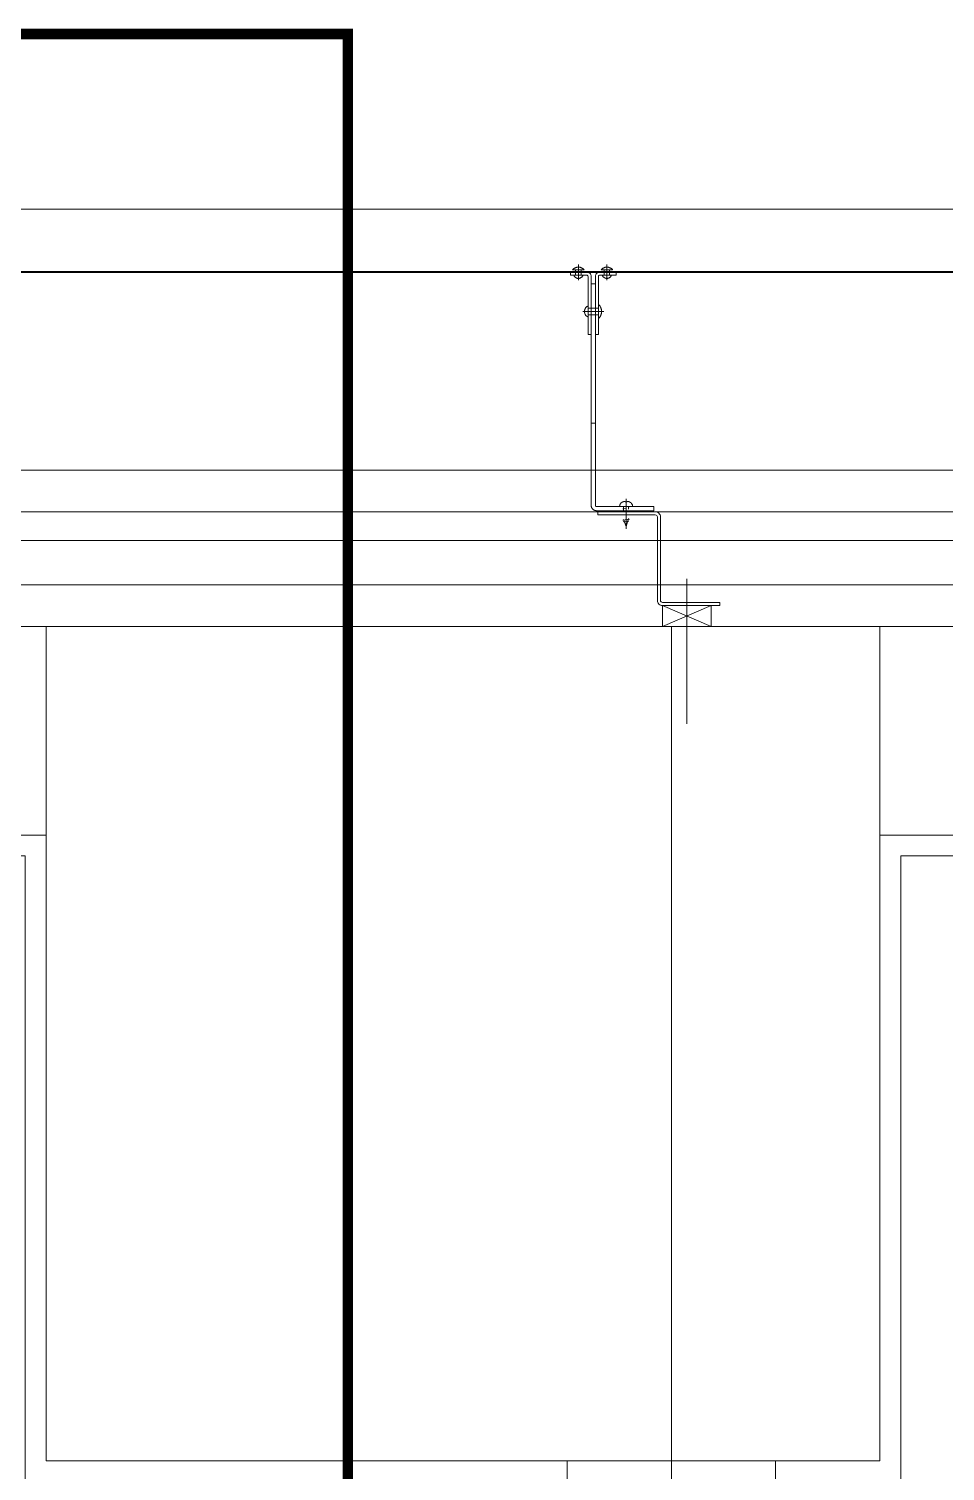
# Model space of a CAD drawing. Extents: x -2598 to 23780, y 0 to 8114.
# Drawn here: x 21815.8 to 21903.8, y 2744 to 2882.3 of the extents above; entities that cross this region are included whole.
import ezdxf

# ---------------------------------------------------------------- set-up
doc = ezdxf.new("R2010")
doc.units = 0
doc.header["$LTSCALE"] = 25
doc.header["$MEASUREMENT"] = 0
doc.linetypes.add('HIDDEN2', pattern=[4.7625, 3.175, -1.5875])
doc.layers.get('0').update_dxf_attribs({"color": 9, "lineweight": 9})
for name, color, linetype, lineweight in [('00', 9, 'Continuous', 9), ('01', 9, 'Continuous', 9), ('06C', 9, 'Continuous', 9), ('06D', 9, 'Continuous', 9), ('10', 9, 'Continuous', 9), ('14', 9, 'Continuous', 9), ('21', 9, 'Continuous', 9), ('33', 9, 'BATTING', 9), ('35', 9, 'Continuous', 9), ('40B', 9, 'Continuous', 9)]:
    doc.layers.add(name, color=color, linetype=linetype, lineweight=lineweight)
doc.linetypes.add('BATTING', pattern='A,0.0001,-0.1,[134,ltypeshp.shx,S=0.1,R=0,X=-0.1,Y=0],-0.2,[134,ltypeshp.shx,S=0.1,R=180,X=0.1,Y=0],-0.1', length=0.4001)

# ---------------------------------------------------------------- blocks, each defined once
blk = doc.blocks.new('p-kolon_80x80')
blk.add_lwpolyline([(-40, -40), (40, -40), (40, 40), (-40, 40)], close=True)
blk = doc.blocks.new('p- alum kaplama profil')
at = {"lineweight": 13}
blk.add_lwpolyline([(7.12, 12.59), (7.12, 26.49)], dxfattribs=at)
at = {"lineweight": 5}
blk.add_lwpolyline([(9.44, 15.16), (4.79, 15.16), (4.79, 17.16), (9.44, 17.16)], close=True, dxfattribs=at)
for points in [[(4.79, 15.16), (9.44, 17.16)], [(9.44, 15.16), (4.79, 17.16)]]:
    blk.add_lwpolyline(points, dxfattribs=at)
at = {"lineweight": 18}
blk.add_lwpolyline([(4.09, 6.16), (-1.41, 6.16), (-1.41, 6.46), (4.09, 6.46, 0.414214), (4.29, 6.66), (4.29, 14.66, -0.414214), (4.79, 15.16), (10.29, 15.16), (10.29, 14.86), (4.79, 14.86, 0.414214), (4.59, 14.66), (4.59, 6.66, -0.414214)], format="xyb", close=True, dxfattribs=at)
blk.add_lwpolyline([(-2.06, 5.56), (-2.06, -2.34), (-2.06, -15.69), (-1.66, -15.69), (-1.66, -2.34), (-1.66, 5.56), (-1.66, 5.56), (-1.66, 5.57), (-1.66, 5.57), (-1.66, 5.58), (-1.66, 5.58), (-1.65, 5.59), (-1.65, 5.59), (-1.65, 5.59), (-1.65, 5.6), (-1.65, 5.6), (-1.64, 5.61), (-1.64, 5.61), (-1.64, 5.62), (-1.64, 5.62), (-1.63, 5.62), (-1.63, 5.63), (-1.63, 5.63), (-1.62, 5.63), (-1.62, 5.64), (-1.61, 5.64), (-1.61, 5.64), (-1.61, 5.64), (-1.6, 5.65), (-1.6, 5.65), (-1.59, 5.65), (-1.59, 5.65), (-1.58, 5.65), (-1.58, 5.65), (-1.57, 5.66), (-1.57, 5.66), (-1.56, 5.66), (-1.56, 5.66), (3.94, 5.66), (3.94, 6.06), (-1.56, 6.06), (-1.58, 6.06), (-1.61, 6.05), (-1.63, 6.05), (-1.66, 6.05), (-1.68, 6.04), (-1.7, 6.03), (-1.73, 6.03), (-1.75, 6.02), (-1.77, 6.01), (-1.79, 6), (-1.82, 5.99), (-1.84, 5.97), (-1.86, 5.96), (-1.88, 5.94), (-1.89, 5.93), (-1.91, 5.91), (-1.93, 5.89), (-1.95, 5.87), (-1.96, 5.85), (-1.97, 5.83), (-1.99, 5.81), (-2, 5.79), (-2.01, 5.77), (-2.02, 5.75), (-2.03, 5.72), (-2.04, 5.7), (-2.04, 5.68), (-2.05, 5.65), (-2.05, 5.63), (-2.06, 5.61), (-2.06, 5.58)], close=True)
blk.add_lwpolyline([(-1.66, -2.34), (-2.06, -2.34)])
for points in [[(-2.36, -10.84), (-2.36, -16.39), (-2.36, -16.39, -0.414214), (-2.51, -16.54), (-2.51, -16.54), (-4.06, -16.54), (-4.06, -16.84), (-2.51, -16.84), (-2.51, -16.84, 0.414214), (-2.06, -16.39), (-2.06, -10.84)], [(-1.36, -10.84), (-1.66, -10.84), (-1.66, -16.39, 0.414214), (-1.21, -16.84), (-1.21, -16.84), (0.34, -16.84), (0.34, -16.54), (-1.21, -16.54), (-1.21, -16.54, -0.414214), (-1.36, -16.39), (-1.36, -16.39)]]:
    blk.add_lwpolyline(points, format="xyb", close=True)
for points in [[(1.61, 6.87, -10), (0.98, 6.96, -10)], [(1.56, 7.05, -10), (1.02, 7.13, -10)], [(1.05, 6.91, -10), (1.29, 7.56, -10)], [(1.29, 4.93, -10), (1.29, 7.8, -10)], [(1.53, 6.82, -10), (1.29, 7.56, -10)], [(0.67, 5.66, -10), (1.91, 5.66, -10)], [(0.67, 5.66, -10), (0.67, 5.64, -10), (0.67, 5.62, -10), (0.67, 5.6, -10), (0.68, 5.58, -10), (0.68, 5.56, -10), (0.69, 5.54, -10), (0.69, 5.52, -10), (0.7, 5.5, -10), (0.7, 5.48, -10), (0.71, 5.46, -10), (0.72, 5.45, -10), (0.73, 5.43, -10), (0.74, 5.41, -10), (0.75, 5.4, -10), (0.76, 5.38, -10), (0.77, 5.36, -10), (0.79, 5.35, -10), (0.8, 5.33, -10), (0.81, 5.32, -10), (0.83, 5.31, -10), (0.84, 5.29, -10), (0.86, 5.28, -10), (0.87, 5.27, -10), (0.89, 5.26, -10), (0.91, 5.25, -10), (0.92, 5.24, -10), (0.94, 5.23, -10), (0.96, 5.22, -10), (0.98, 5.21, -10), (1, 5.21, -10), (1.02, 5.2, -10), (1.03, 5.2, -10)], [(0.96, 5.66, -10), (0.97, 5.66, -10), (0.97, 5.66, -10), (0.97, 5.66, -10), (0.98, 5.66, -10), (0.98, 5.66, -10), (0.99, 5.66, -10), (0.99, 5.66, -10), (1, 5.66, -10), (1, 5.67, -10), (1, 5.67, -10), (1.01, 5.67, -10), (1.01, 5.67, -10), (1.01, 5.67, -10), (1.02, 5.68, -10), (1.02, 5.68, -10), (1.02, 5.68, -10), (1.03, 5.69, -10), (1.03, 5.69, -10), (1.03, 5.69, -10), (1.04, 5.7, -10), (1.04, 5.7, -10), (1.04, 5.7, -10), (1.04, 5.71, -10), (1.04, 5.71, -10), (1.05, 5.72, -10), (1.05, 5.72, -10), (1.05, 5.72, -10), (1.05, 5.73, -10), (1.05, 5.73, -10), (1.05, 5.74, -10), (1.05, 5.74, -10), (1.05, 5.75, -10)], [(1.33, 5.85, -10), (0.98, 5.88, -10)], [(1.05, 5.83, -10), (1.05, 6.01, -10)], [(1.05, 5.75, -10), (1.05, 5.83, -10)], [(1.29, 6.16, -10), (1.29, 6.26, -10)], [(1.53, 5.75, -10), (1.53, 5.92, -10)], [(1.53, 5.75, -10), (1.53, 5.74, -10), (1.53, 5.74, -10), (1.53, 5.73, -10), (1.53, 5.73, -10), (1.53, 5.72, -10), (1.54, 5.72, -10), (1.54, 5.72, -10), (1.54, 5.71, -10), (1.54, 5.71, -10), (1.54, 5.7, -10), (1.54, 5.7, -10), (1.55, 5.7, -10), (1.55, 5.69, -10), (1.55, 5.69, -10), (1.55, 5.69, -10), (1.56, 5.68, -10), (1.56, 5.68, -10), (1.56, 5.68, -10), (1.57, 5.67, -10), (1.57, 5.67, -10), (1.58, 5.67, -10), (1.58, 5.67, -10), (1.58, 5.67, -10), (1.59, 5.66, -10), (1.59, 5.66, -10), (1.6, 5.66, -10), (1.6, 5.66, -10), (1.6, 5.66, -10), (1.61, 5.66, -10), (1.61, 5.66, -10), (1.62, 5.66, -10), (1.62, 5.66, -10)], [(1.55, 5.2, -10), (1.57, 5.2, -10), (1.59, 5.21, -10), (1.6, 5.21, -10), (1.62, 5.22, -10), (1.64, 5.23, -10), (1.66, 5.24, -10), (1.68, 5.25, -10), (1.69, 5.26, -10), (1.71, 5.27, -10), (1.73, 5.28, -10), (1.74, 5.29, -10), (1.76, 5.31, -10), (1.77, 5.32, -10), (1.78, 5.33, -10), (1.8, 5.35, -10), (1.81, 5.36, -10), (1.82, 5.38, -10), (1.83, 5.4, -10), (1.84, 5.41, -10), (1.85, 5.43, -10), (1.86, 5.45, -10), (1.87, 5.46, -10), (1.88, 5.48, -10), (1.89, 5.5, -10), (1.89, 5.52, -10), (1.9, 5.54, -10), (1.9, 5.56, -10), (1.9, 5.58, -10), (1.91, 5.6, -10), (1.91, 5.62, -10), (1.91, 5.64, -10), (1.91, 5.66, -10)], [(1.03, 5.2, -10), (1.04, 5.2, -10), (1.05, 5.19, -10), (1.05, 5.19, -10), (1.06, 5.19, -10), (1.06, 5.19, -10), (1.07, 5.19, -10), (1.07, 5.19, -10), (1.08, 5.19, -10), (1.08, 5.19, -10), (1.09, 5.19, -10), (1.09, 5.18, -10), (1.1, 5.18, -10), (1.1, 5.18, -10), (1.11, 5.18, -10), (1.11, 5.18, -10), (1.12, 5.18, -10), (1.12, 5.18, -10), (1.13, 5.18, -10), (1.13, 5.18, -10), (1.14, 5.18, -10), (1.15, 5.18, -10), (1.15, 5.18, -10), (1.16, 5.17, -10), (1.16, 5.17, -10), (1.17, 5.17, -10), (1.17, 5.17, -10), (1.18, 5.17, -10), (1.18, 5.17, -10), (1.19, 5.17, -10), (1.19, 5.17, -10), (1.2, 5.17, -10), (1.2, 5.17, -10)], [(1.2, 5.17, -10), (1.2, 5.2, -10)], [(1.38, 5.2, -10), (1.2, 5.2, -10)], [(1.38, 5.17, -10), (1.38, 5.2, -10)], [(1.38, 5.17, -10), (1.38, 5.17, -10), (1.39, 5.17, -10), (1.39, 5.17, -10), (1.4, 5.17, -10), (1.41, 5.17, -10), (1.41, 5.17, -10), (1.42, 5.17, -10), (1.42, 5.17, -10), (1.43, 5.17, -10), (1.43, 5.18, -10), (1.44, 5.18, -10), (1.44, 5.18, -10), (1.45, 5.18, -10), (1.45, 5.18, -10), (1.46, 5.18, -10), (1.46, 5.18, -10), (1.47, 5.18, -10), (1.47, 5.18, -10), (1.48, 5.18, -10), (1.48, 5.18, -10), (1.49, 5.18, -10), (1.5, 5.19, -10), (1.5, 5.19, -10), (1.51, 5.19, -10), (1.51, 5.19, -10), (1.52, 5.19, -10), (1.52, 5.19, -10), (1.53, 5.19, -10), (1.53, 5.19, -10), (1.54, 5.19, -10), (1.54, 5.2, -10), (1.55, 5.2, -10)], [(-1.36, -13.04, 0), (-1.36, -12.37, 0)], [(-1.36, -13.72, 0), (-1.32, -13.68, 0), (-1.29, -13.65, 0), (-1.26, -13.61, 0), (-1.23, -13.58, 0), (-1.2, -13.54, 0), (-1.18, -13.5, 0), (-1.16, -13.45, 0), (-1.14, -13.41, 0), (-1.12, -13.37, 0), (-1.1, -13.32, 0), (-1.09, -13.28, 0), (-1.08, -13.23, 0), (-1.07, -13.18, 0), (-1.06, -13.14, 0), (-1.06, -13.09, 0), (-1.06, -13.04, 0), (-1.06, -12.99, 0), (-1.06, -12.95, 0), (-1.07, -12.9, 0), (-1.08, -12.85, 0), (-1.09, -12.81, 0), (-1.1, -12.76, 0), (-1.12, -12.72, 0), (-1.14, -12.67, 0), (-1.16, -12.63, 0), (-1.18, -12.59, 0), (-1.2, -12.55, 0), (-1.23, -12.51, 0), (-1.26, -12.47, 0), (-1.29, -12.43, 0), (-1.32, -12.4, 0), (-1.36, -12.37, 0)], [(-2.86, -13.04, 0), (-0.86, -13.04, 0)], [(-2.36, -12.52, 0), (-2.4, -12.53, 0), (-2.43, -12.56, 0), (-2.47, -12.58, 0), (-2.5, -12.6, 0), (-2.53, -12.63, 0), (-2.56, -12.66, 0), (-2.59, -12.69, 0), (-2.61, -12.73, 0), (-2.63, -12.76, 0), (-2.65, -12.8, 0), (-2.67, -12.84, 0), (-2.68, -12.88, 0), (-2.69, -12.92, 0), (-2.7, -12.96, 0), (-2.71, -13, 0), (-2.71, -13.04, 0), (-2.71, -13.08, 0), (-2.7, -13.13, 0), (-2.69, -13.17, 0), (-2.68, -13.21, 0), (-2.67, -13.25, 0), (-2.65, -13.28, 0), (-2.63, -13.32, 0), (-2.61, -13.36, 0), (-2.59, -13.39, 0), (-2.56, -13.42, 0), (-2.53, -13.45, 0), (-2.5, -13.48, 0), (-2.47, -13.51, 0), (-2.43, -13.53, 0), (-2.4, -13.55, 0), (-2.36, -13.57, 0)], [(-2.36, -13.04, 0), (-2.36, -12.52, 0)], [(-2.36, -13.04, 0), (-2.36, -12.73, 0)], [(-2.36, -12.73, 0), (-2.36, -13.04, 0)], [(-1.36, -12.73, 0), (-2.36, -12.73, 0)], [(-2.36, -13.04, 0), (-2.36, -13.36, 0)], [(-2.36, -13.04, 0), (-2.36, -13.57, 0)], [(-2.36, -13.36, 0), (-2.36, -13.04, 0)], [(-1.36, -13.36, 0), (-2.36, -13.36, 0)], [(-1.36, -13.04, 0), (-1.36, -13.72, 0)], [(-2.85, -16.54, 0), (-2.86, -16.51, 0), (-2.87, -16.47, 0), (-2.89, -16.44, 0), (-2.91, -16.41, 0), (-2.93, -16.38, 0), (-2.96, -16.35, 0), (-2.98, -16.33, 0), (-3.01, -16.31, 0), (-3.04, -16.29, 0), (-3.07, -16.27, 0), (-3.11, -16.25, 0), (-3.14, -16.24, 0), (-3.18, -16.23, 0), (-3.21, -16.22, 0), (-3.25, -16.22, 0), (-3.29, -16.22, 0), (-3.32, -16.22, 0), (-3.36, -16.22, 0), (-3.39, -16.23, 0), (-3.43, -16.24, 0), (-3.46, -16.25, 0), (-3.5, -16.27, 0), (-3.53, -16.29, 0), (-3.56, -16.31, 0), (-3.59, -16.33, 0), (-3.61, -16.35, 0), (-3.64, -16.38, 0), (-3.66, -16.41, 0), (-3.68, -16.44, 0), (-3.7, -16.47, 0), (-3.71, -16.51, 0), (-3.73, -16.54, 0)], [(-3.29, -16.54, 0), (-3.73, -16.54, 0)], [(-3.29, -16.54, 0), (-3.55, -16.54, 0)], [(-3.55, -16.54, 0), (-3.29, -16.54, 0)], [(-3.55, -17.04, 0), (-3.55, -16.54, 0)], [(-3.29, -17.54, 0), (-3.29, -16.04, 0)], [(-3.29, -16.54, 0), (-2.85, -16.54, 0)], [(-3.29, -16.54, 0), (-3.03, -16.54, 0)], [(-3.03, -16.54, 0), (-3.29, -16.54, 0)], [(-3.03, -17.04, 0), (-3.03, -16.54, 0)], [(-1, -16.54, 0), (-0.98, -16.51, 0), (-0.97, -16.47, 0), (-0.95, -16.44, 0), (-0.93, -16.41, 0), (-0.91, -16.38, 0), (-0.88, -16.35, 0), (-0.86, -16.33, 0), (-0.83, -16.31, 0), (-0.8, -16.29, 0), (-0.77, -16.27, 0), (-0.73, -16.25, 0), (-0.7, -16.24, 0), (-0.66, -16.23, 0), (-0.63, -16.22, 0), (-0.59, -16.22, 0), (-0.56, -16.22, 0), (-0.52, -16.22, 0), (-0.48, -16.22, 0), (-0.45, -16.23, 0), (-0.41, -16.24, 0), (-0.38, -16.25, 0), (-0.34, -16.27, 0), (-0.31, -16.29, 0), (-0.28, -16.31, 0), (-0.25, -16.33, 0), (-0.23, -16.35, 0), (-0.2, -16.38, 0), (-0.18, -16.41, 0), (-0.16, -16.44, 0), (-0.14, -16.47, 0), (-0.13, -16.51, 0), (-0.12, -16.54, 0)], [(-0.56, -16.54, 0), (-1, -16.54, 0)], [(-0.56, -16.54, 0), (-0.82, -16.54, 0)], [(-0.82, -16.54, 0), (-0.56, -16.54, 0)], [(-0.82, -17.04, 0), (-0.82, -16.54, 0)], [(-0.56, -17.54, 0), (-0.56, -16.04, 0)], [(-0.56, -16.54, 0), (-0.3, -16.54, 0)], [(-0.56, -16.54, 0), (-0.12, -16.54, 0)], [(-0.3, -16.54, 0), (-0.56, -16.54, 0)], [(-0.3, -17.04, 0), (-0.3, -16.54, 0)], [(-3.84, -17.04, 0), (-3.81, -17.07, 0), (-3.78, -17.1, 0), (-3.75, -17.12, 0), (-3.72, -17.15, 0), (-3.69, -17.17, 0), (-3.66, -17.19, 0), (-3.62, -17.21, 0), (-3.59, -17.23, 0), (-3.55, -17.24, 0), (-3.52, -17.26, 0), (-3.48, -17.27, 0), (-3.44, -17.28, 0), (-3.4, -17.28, 0), (-3.36, -17.29, 0), (-3.32, -17.29, 0), (-3.29, -17.29, 0), (-3.25, -17.29, 0), (-3.21, -17.29, 0), (-3.17, -17.28, 0), (-3.13, -17.28, 0), (-3.09, -17.27, 0), (-3.06, -17.26, 0), (-3.02, -17.24, 0), (-2.98, -17.23, 0), (-2.95, -17.21, 0), (-2.91, -17.19, 0), (-2.88, -17.17, 0), (-2.85, -17.15, 0), (-2.82, -17.12, 0), (-2.79, -17.1, 0), (-2.76, -17.07, 0), (-2.73, -17.04, 0)], [(-3.29, -17.04, 0), (-3.84, -17.04, 0)], [(-3.29, -17.04, 0), (-2.73, -17.04, 0)], [(-0.56, -17.04, 0), (-1.11, -17.04, 0)], [(0, -17.04, 0), (-0.03, -17.07, 0), (-0.06, -17.1, 0), (-0.09, -17.12, 0), (-0.12, -17.15, 0), (-0.15, -17.17, 0), (-0.18, -17.19, 0), (-0.22, -17.21, 0), (-0.25, -17.23, 0), (-0.29, -17.24, 0), (-0.33, -17.26, 0), (-0.36, -17.27, 0), (-0.4, -17.28, 0), (-0.44, -17.28, 0), (-0.48, -17.29, 0), (-0.52, -17.29, 0), (-0.56, -17.29, 0), (-0.59, -17.29, 0), (-0.63, -17.29, 0), (-0.67, -17.28, 0), (-0.71, -17.28, 0), (-0.75, -17.27, 0), (-0.79, -17.26, 0), (-0.82, -17.24, 0), (-0.86, -17.23, 0), (-0.89, -17.21, 0), (-0.93, -17.19, 0), (-0.96, -17.17, 0), (-0.99, -17.15, 0), (-1.02, -17.12, 0), (-1.05, -17.1, 0), (-1.08, -17.07, 0), (-1.11, -17.04, 0)], [(-0.56, -17.04, 0), (0, -17.04, 0)]]:
    blk.add_polyline3d(points)
blk = doc.blocks.new('ÇATI KATI PLANI')
blk.add_lwpolyline([(21877.5, 2745), (21817.5, 2745)])
at = {"layer": '00'}
for points in [[(21817.5, 2825), (21745, 2825), (21745, 2805), (21817.5, 2805)], [(22007.5, 2805), (21897.5, 2805), (21897.5, 2825), (22137.5, 2825), (22137.5, 2805), (22022.5, 2805), (22022.5, 2785), (22007.5, 2785), (22007.5, 2805)], [(21887.5, 2555), (21867.5, 2555), (21867.5, 2745), (21887.5, 2745)]]:
    blk.add_lwpolyline(points, close=True, dxfattribs=at)
at = {"layer": '06C'}
blk.add_lwpolyline([(18957.5, 1124.33), (18957.5, 1124.33), (18957.5, 2865), (22657.5, 2865), (22657.49, 2206.39)], dxfattribs=at)
blk.add_lwpolyline([(18957.5, 1124.33), (18957.5, 1124.33), (18957.5, 2865), (22657.5, 2865), (22657.49, 2206.39)], dxfattribs=at)
blk.add_lwpolyline([(22657.49, 285), (18957.5, 285), (18957.5, 2865), (22657.5, 2865)], close=True, dxfattribs=at)
at = {"layer": '06D'}
blk.add_lwpolyline([(21745, 2840), (22632.5, 2840), (22632.5, 310), (21817.5, 310)], dxfattribs=at)
at = {"layer": '10'}
for points, const_width in [([(18963.5, 1124.33), (18963.5, 2859), (22651.5, 2859), (22651.5, 2206.39)], 0.2), ([(18963.5, 1124.33), (18963.5, 2859), (22651.5, 2859), (22651.5, 2206.39)], 0.2), ([(20467.5, 291), (18963.5, 291), (18963.5, 2859), (22651.5, 2859), (22651.5, 291), (21824.7, 291)], 0.2), ([(21821.5, 314), (22628.5, 314), (22628.5, 2836), (21738.19, 2836)], 0.1)]:
    blk.add_lwpolyline(points, dxfattribs=dict(at, const_width=const_width))
at = {"layer": '14'}
blk.add_lwpolyline([(21743, 2819.3), (21743, 2803), (21745, 2803), (21815.5, 2803), (21815.5, 2743), (21865.5, 2743), (21865.5, 2553), (21889.5, 2553), (21889.5, 2743), (21899.5, 2743), (21899.5, 2803), (22005.5, 2803), (22005.5, 2783), (22024.5, 2783), (22024.5, 2803), (22135.5, 2803), (22135.5, 2783), (22565.5, 2783)], dxfattribs=at)
at = {"layer": '33', "linetype": 'Continuous', "ltscale": 0.4}
blk.add_lwpolyline([(21832.5, 317), (22625.67, 317), (22625.71, 2833.2), (21745, 2833.26)], dxfattribs=at)
at = {"layer": '33', "ltscale": 0.4}
blk.add_lwpolyline([(21828.5, 321), (22621.5, 321), (22621.5, 2829), (21745, 2829)], dxfattribs=at)
at = {"layer": '40B'}
for points in [[(19790, 2617.5), (20097.5, 2617.5), (20105, 2617.5), (20105, 2825), (21877.5, 2825), (21877.5, 2365), (19797.5, 2365), (19790, 2365), (19790, 2617.5)], [(21877.5, 2825), (22015, 2825), (22015, 2365), (21877.5, 2365)]]:
    blk.add_lwpolyline(points, close=True, dxfattribs=at)
at = {"layer": '01'}
blk.add_blockref('p-kolon_80x80', (21857.5, 2785), dxfattribs=at)
at = {"layer": '10', "xscale": -1, "rotation": 180}
blk.add_blockref('p- alum kaplama profil', (21871.86, 2842.16), dxfattribs=at)

msp = doc.modelspace()

# ---------------------------------------------------------------- linework, layer by layer
at = {"layer": '21', "linetype": 'HIDDEN2', "ltscale": 0.1, "const_width": 1}
msp.add_lwpolyline([(21106.72, 2881.81), (21846.44, 2881.81), (21846.44, 2723.15), (21106.72, 2723.15)], close=True, dxfattribs=at)
at = {"layer": '35'}
msp.add_lwpolyline([(22024.5, 2492), (22135.5, 2492), (22135.5, 2517), (22167.5, 2517), (22167.5, 2665), (22139.5, 2665), (22139.5, 2783), (22135.5, 2783), (22135.5, 2803), (22024.5, 2803), (22024.5, 2783), (22005.5, 2783), (22005.5, 2803), (21899.5, 2803), (21899.5, 2743), (21889.5, 2743), (21889.5, 2670), (22005.5, 2670), (22005.5, 2677), (22024.5, 2677)], close=True, dxfattribs=at)

# ---------------------------------------------------------------- block references
msp.add_blockref('ÇATI KATI PLANI', (0, 0))

doc.saveas('drawing.dxf')
